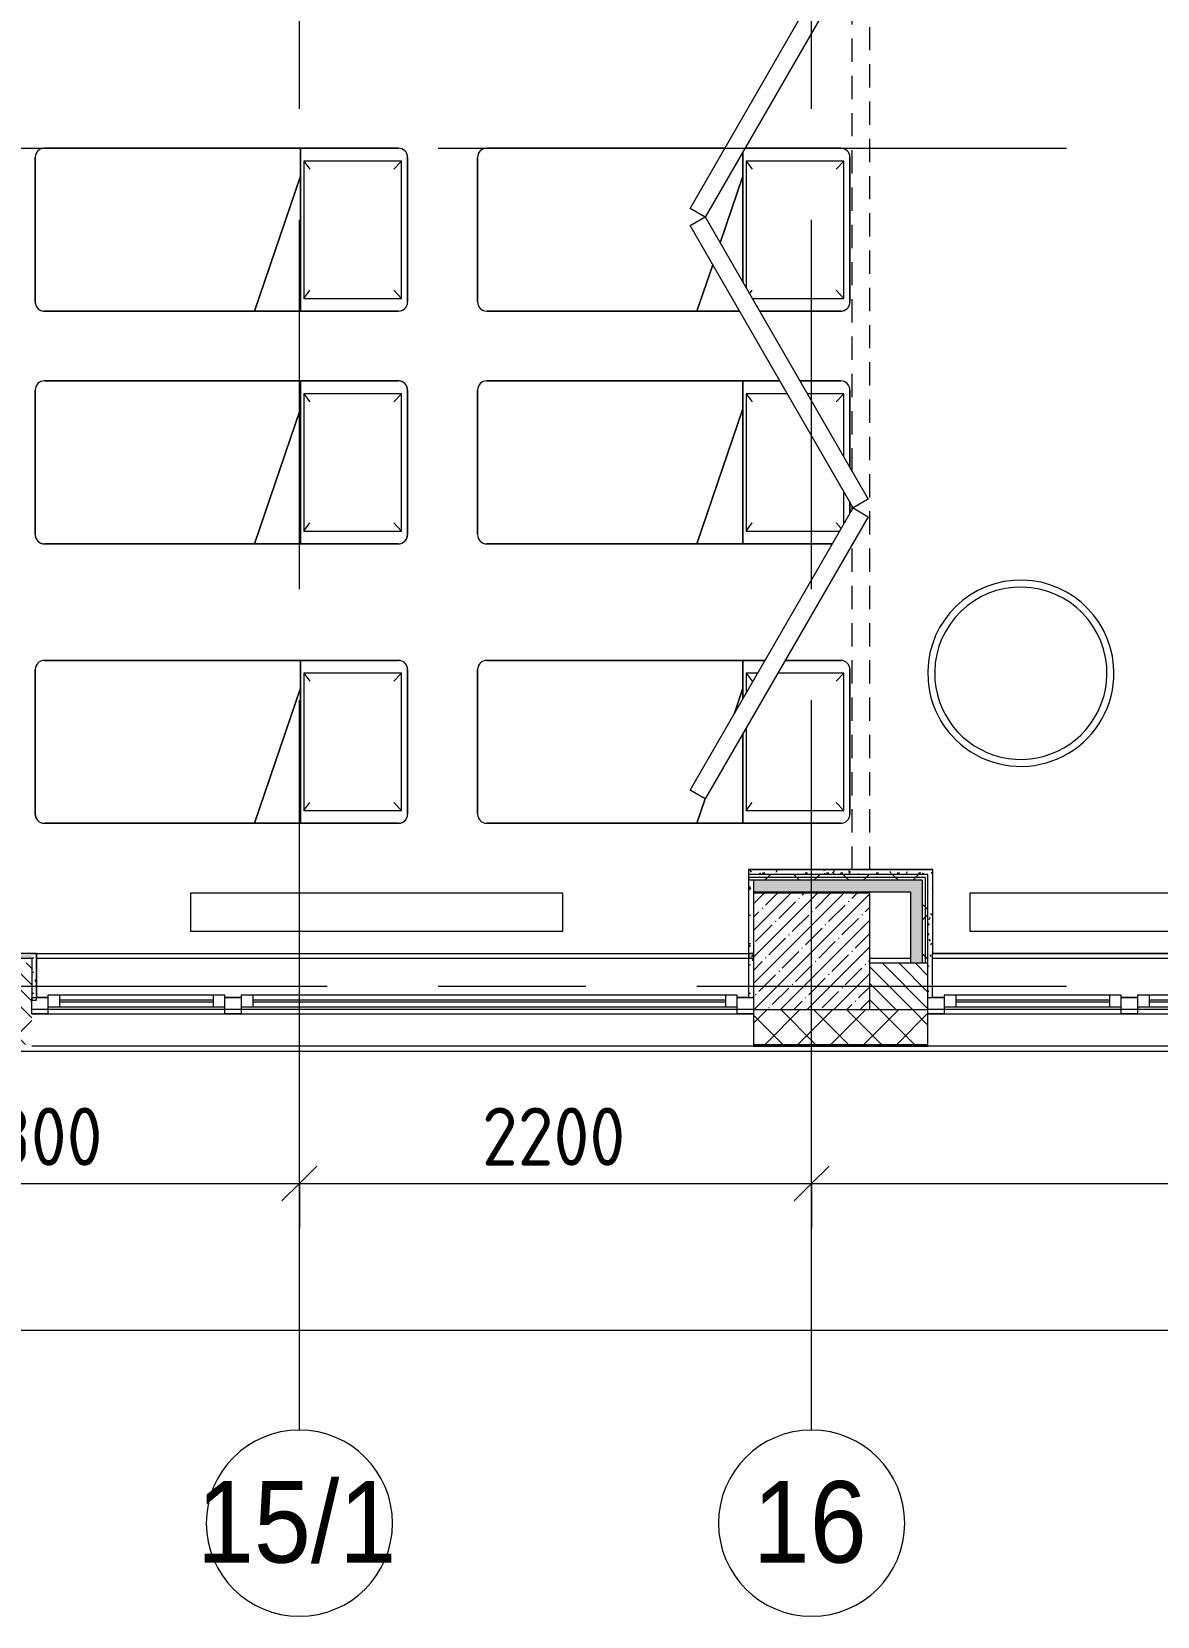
# Model space of a CAD drawing. Header units: millimetres. Extents: x 35881 to 234190, y -8553 to 29063.
# Drawn here: x 53310 to 58145, y -2706 to 4100 of the extents above; entities that cross this region are included whole.
import ezdxf

# ---------------------------------------------------------------- set-up
doc = ezdxf.new("R2010")
doc.units = ezdxf.units.MM
doc.linetypes.add('200_ШТРИХ__ш1_п0_6_', pattern=[160, 100, -60])
doc.linetypes.add('Осевая', pattern=[3175, 635, -476.25, 1587.5, -476.25])
for name, color, linetype, lineweight in [('A-ANNO-DIMS', 7, 'Continuous', 9), ('A-ANNO-DIMS-100', 7, 'Continuous', 9), ('A-DOOR', 7, 'Continuous', 9), ('A-DOOR-2', 7, '200_ШТРИХ__ш1_п0_6_', 9), ('A-DOOR-FRAM', 7, 'Continuous', 13), ('A-GLAZ', 7, 'Continuous', 9), ('A-GLAZ-1', 7, 'Continuous', 13), ('A-WALL', 7, 'Continuous', 9), ('I-WALL', 7, 'Continuous', 9), ('M-EQPM', 7, 'Continuous', 9), ('S-COLS', 7, 'Continuous', 9), ('Оси', 7, 'Continuous', 9), ('Оси-1', 7, 'Continuous', 20), ('Оси-2', 7, 'Осевая', 9)]:
    doc.layers.add(name, color=color, linetype=linetype, lineweight=lineweight)
for name, color, linetype, lineweight, true_color in [('A-WALL-1', 7, 'Continuous', 9, 0x3c3c3c), ('A-WALL-FNSH-1', 7, 'Continuous', 9, 0x3c3c3c), ('I-FURN-1', 7, 'Continuous', 9, 0xf0f0f0), ('M-EQPM-1', 7, 'Continuous', 9, 0xd4d4d4)]:
    doc.layers.add(name, color=color, linetype=linetype, lineweight=lineweight, true_color=true_color)
doc.styles.add('Arial', font='arial.ttf', dxfattribs={"width": 0.9, "height": 350})
doc.styles.add('ISOCPEUR', font='isocpeur.ttf', dxfattribs={"width": 0.9, "height": 250})
doc.dimstyles.new('ISO-2_5_0_9К_БОЛЬШОЙ', dxfattribs={"dimscale": 304.8, "dimtxt": 248.995294, "dimasz": 0.492126, "dimexe": 0.393701, "dimexo": 0.984252, "dimgap": 0, "dimtad": 1, "dimdec": 0, "dimrnd": 10, "dimzin": 0, "dimdsep": 46, "dimtxsty": 'ISOCPEUR', "dimblk1": 'OBLIQUE', "dimblk2": 'OBLIQUE', "dimsah": 1, "dimcen": 0.09, "dimdle": 0.393701, "dimazin": 0, "dimtfac": 1, "dimtdec": 4, "dimtix": 1, "dimtmove": 0, "dimatfit": 3, "dimfxl": 1, "dimtvp": 1, "dimtolj": 1, "dimtzin": 0, "dimarcsym": 2})
pattern_1 = [(0, (0, 0), (121.92, 30.48), [10.058, -81.382, 10.058, -81.382, -487.68]), (0, (0, 0), (121.92, 30.48), [-182.88, 10.058, -172.822, 10.058, -81.382, -213.36]), (0, (0, 0), (121.92, 30.48), [-457.2, 10.058, -50.902, 10.058, -142.342]), (120, (45.72, 15.24), (-87.356454, 90.345817), [10.058, -81.382, 10.058, -81.382, -487.68]), (120, (45.72, 15.24), (-87.356454, 90.345817), [-182.88, 10.058, -172.822, 10.058, -81.382, -213.36]), (120, (45.72, 15.24), (-87.356454, 90.345817), [-457.2, 10.058, -50.902, 10.058, -142.342]), (240, (60.96, 76.2), (-34.563546, -120.825817), [10.058, -81.382, 10.058, -81.382, -487.68]), (240, (60.96, 76.2), (-34.563546, -120.825817), [-182.88, 10.058, -172.822, 10.058, -81.382, -213.36]), (240, (60.96, 76.2), (-34.563546, -120.825817), [-457.2, 10.058, -50.902, 10.058, -142.342])]
pattern_2 = [(45, (0, 0), (-106.066, 106.066), []), (135, (0, 0), (-106.066, -106.066), [])]

# ---------------------------------------------------------------- blocks, each defined once
blk = doc.blocks.new('120_Окно_СКБ_2Ст - 120_Окно_СКБ_2Ст 3100х2500 _мал_створка слева_-22446080-План размещения напольных электротехнических лючков и розеток 1 этажа в осях 12-23')
at = {"layer": 'A-GLAZ'}
for p, q in [((1550, -57), (-1550, -57)), ((-1530, -127), (-1480, -127)), ((-1430, -107), (600, -107)), ((600, -117), (-1430, -117)), ((650, -127), (720, -127)), ((770, -107), (1430, -107)), ((1430, -117), (770, -117)), ((1480, -127), (1530, -127))]:
    blk.add_line(p, q, dxfattribs=at)
at = {"layer": 'A-GLAZ-1'}
for p, q in [((-1550, -127), (-1550, -57)), ((-1550, -57), (-1480, -57)), ((-1480, -57), (-1480, -127)), ((650, -127), (650, -57)), ((650, -57), (720, -57)), ((720, -57), (720, -127)), ((1480, -127), (1480, -57)), ((1480, -57), (1550, -57)), ((1550, -57), (1550, -127)), ((-1480, -127), (-1550, -127)), ((650, -87), (-1480, -87)), ((-1480, -87), (-1480, -137)), ((-1430, -137), (-1430, -87)), ((600, -137), (600, -87)), ((650, -137), (650, -87)), ((720, -127), (650, -127)), ((1480, -87), (720, -87)), ((720, -87), (720, -137)), ((770, -137), (770, -87)), ((1430, -137), (1430, -87)), ((1480, -137), (1480, -87)), ((1550, -127), (1480, -127)), ((-1480, -137), (650, -137)), ((720, -137), (1480, -137))]:
    blk.add_line(p, q, dxfattribs=at)
blk = doc.blocks.new('120_Окно_СКБ_2Ст - 120_Окно_СКБ_2Ст 2100х2500 _мал створка справа_-V15-План размещения напольных электротехнических лючков и розеток 1 этажа в осях 12-23')
at = {"layer": 'A-GLAZ'}
for p, q in [((1050, -57), (-1050, -57)), ((-1050, -127), (-980, -127)), ((-930, -107), (100, -107)), ((100, -117), (-930, -117)), ((150, -127), (220, -127)), ((270, -107), (930, -107)), ((930, -117), (270, -117)), ((980, -127), (1030, -127))]:
    blk.add_line(p, q, dxfattribs=at)
at = {"layer": 'A-GLAZ-1'}
for p, q in [((-1050, -127), (-1050, -57)), ((-1050, -57), (-980, -57)), ((-980, -57), (-980, -127)), ((150, -127), (150, -57)), ((150, -57), (220, -57)), ((220, -57), (220, -127)), ((980, -127), (980, -57)), ((980, -57), (1050, -57)), ((1050, -57), (1050, -127)), ((-980, -127), (-1050, -127)), ((150, -87), (-980, -87)), ((-980, -87), (-980, -137)), ((-930, -137), (-930, -87)), ((100, -137), (100, -87)), ((150, -137), (150, -87)), ((220, -127), (150, -127)), ((980, -87), (220, -87)), ((220, -87), (220, -137)), ((270, -137), (270, -87)), ((930, -137), (930, -87)), ((980, -137), (980, -87)), ((1050, -127), (980, -127)), ((-980, -137), (150, -137)), ((220, -137), (980, -137))]:
    blk.add_line(p, q, dxfattribs=at)
blk = doc.blocks.new('DOR__перегородка__Прямоугольная - ТП-3_ Вн_ДПГ_6820х3300h-19315679-План размещения напольных электротехнических лючков и розеток 1 этажа в осях 12-23')
at = {"layer": 'A-DOOR-2'}
for p, q in [((6445.2, 1474.2), (6816.1, 1474.2)), ((6445.2, 1474.2), (6445.2, 287.5)), ((6520.2, 1474.2), (6520.2, 244.2)), ((6595.2, 1474.2), (6595.2, 200.9)), ((6670.2, 1474.2), (6670.2, 157.6)), ((6745.2, 1474.2), (6745.2, 114.3)), ((6445.2, 200.9), (6445.2, 75)), ((6520.2, 157.6), (6520.2, 75)), ((166.1, 75), (171.1, 75)), ((266.1, 75), (1664.5, 75)), ((1814.5, 75), (1826.7, 75)), ((1976.7, 75), (4163.8, 75)), ((4313.8, 75), (4325, 75)), ((4475, 75), (6663.2, 75)), ((6595.2, 114.3), (6595.2, 75)), ((6813.2, 75), (6816.1, 75)), ((166.1, 0), (171.1, 0)), ((266.1, 0), (6816.1, 0))]:
    blk.add_line(p, q, dxfattribs=at)
at = {"layer": 'A-DOOR-FRAM'}
for p, q in [((570.4, 706.9), (607.9, 771.8)), ((607.9, 771.8), (1820.3, 71.7)), ((1820.9, 71.7), (3033.3, 771.8)), ((3033.3, 771.8), (3070.8, 706.9)), ((3069.7, 706.9), (3107.3, 771.8)), ((3107.3, 771.8), (4319.6, 71.7)), ((4319.2, 71.7), (5531.6, 771.8)), ((5531.6, 771.8), (5569.1, 706.9)), ((5569.1, 706.9), (5606.6, 771.8)), ((5606.6, 771.8), (6818.9, 71.7)), ((1782.7, 6.7), (570.4, 706.9)), ((3070.8, 706.9), (1858.4, 6.7)), ((4282.1, 6.7), (3069.7, 706.9)), ((5569.1, 706.9), (4356.7, 6.7)), ((6781.4, 6.7), (5569.1, 706.9)), ((1820.3, 71.7), (1782.7, 6.7)), ((1858.4, 6.7), (1820.9, 71.7)), ((4319.6, 71.7), (4282.1, 6.7)), ((4356.7, 6.7), (4319.2, 71.7)), ((6818.9, 71.7), (6781.4, 6.7))]:
    blk.add_line(p, q, dxfattribs=at)
blk = doc.blocks.new('BSC_Колонна _Прямоугольная - 500х500-V17-План размещения напольных электротехнических лючков и розеток 1 этажа в осях 12-23')
at = {"layer": 'S-COLS'}
h = blk.add_hatch(dxfattribs=at)
h.set_pattern_fill('FP_27', color=256, style=0, pattern_type=2)
h.set_pattern_definition([(45, (-56660, -150), (-57.02463, 57.02463), []), (45, (-56602.975, -150), (-57.02463, 57.02463), [100.806, -20.161, 3.353, -16.808])])
h.paths.add_polyline_path([(-250, -250), (250, -250), (250, 250), (-250, 250), (-250, 69.9)])
for p, q in [((250, 250), (-250, 250)), ((-250, 250), (-250, -250)), ((250, -250), (250, 250)), ((-250, -250), (250, -250))]:
    blk.add_line(p, q, dxfattribs=at)
blk = doc.blocks.new('Bed - Small Sizes - 1_44-25445739-План размещения напольных электротехнических лючков и розеток 1 этажа в осях 12-23')
at = {"layer": 'I-FURN-1'}
for p, q in [((287.3, 0), (-332.7, 0)), ((-332.7, 0), (287.3, 0)), ((287.3, 0), (-332.7, 0)), ((-332.7, 0), (287.3, 0)), ((-372.7, -40), (-372.7, -460)), ((-372.7, -460), (-372.7, -40)), ((-372.7, -40), (-372.7, -460)), ((-372.7, -460), (-372.7, -40)), ((-317.5, -26.2), (-282.7, -60)), ((272.5, -26.2), (-317.5, -26.2)), ((-317.5, -26.2), (-317.5, -446.2)), ((272.5, -26.2), (-317.5, -26.2)), ((-317.5, -26.2), (-317.5, -446.2)), ((272.5, -26.2), (237.3, -60)), ((272.5, -446.2), (272.5, -26.2)), ((272.5, -446.2), (272.5, -26.2)), ((327.3, -460), (327.3, -40)), ((327.3, -40), (327.3, -460)), ((327.3, -657.7), (327.3, -40)), ((327.3, -40), (327.3, -657.7)), ((-372.7, -460), (-252.7, -460)), ((-252.7, -460), (-372.7, -460)), ((-372.7, -460), (-372.7, -1560)), ((-372.7, -1560), (-372.7, -460)), ((-372.7, -460), (-252.7, -460)), ((-317.5, -446.2), (-282.7, -420)), ((-317.5, -446.2), (272.5, -446.2)), ((-317.5, -446.2), (272.5, -446.2)), ((-252.7, -460), (327.3, -460)), ((327.3, -460), (-252.7, -460)), ((327.3, -460), (-252.7, -460)), ((-252.7, -460), (327.3, -657.7)), ((327.3, -657.7), (-252.7, -460)), ((-252.7, -460), (327.3, -460)), ((-252.7, -460), (327.3, -657.7)), ((-252.7, -460), (327.3, -460)), ((272.5, -446.2), (237.3, -420)), ((327.3, -657.7), (327.3, -460)), ((327.3, -460), (327.3, -657.7)), ((327.3, -1560), (327.3, -657.7)), ((327.3, -657.7), (327.3, -1560)), ((-332.7, -1600), (287.3, -1600)), ((287.3, -1600), (-332.7, -1600))]:
    blk.add_line(p, q, dxfattribs=at)
for centre, start, end in [((-332.7, -40), 90, 180), ((-332.7, -40), 90, 180), ((287.3, -40), 360, 90), ((287.3, -40), 0, 90), ((-332.7, -40), 90, 180), ((-332.7, -40), 90, 180), ((287.3, -40), 360, 90), ((287.3, -40), 0, 90), ((-332.7, -1560), 180, 270), ((-332.7, -1560), 180, 270), ((287.3, -1560), 270, 0), ((287.3, -1560), 330, 0), ((287.3, -1560), 270, 300), ((287.3, -1560), 300, 315), ((287.3, -1560), 315, 330)]:
    blk.add_arc(centre, 40, start, end, dxfattribs=at)
blk = doc.blocks.new('Bed - Small Sizes - 1_44-V106-План размещения напольных электротехнических лючков и розеток 1 этажа в осях 12-23')
at = {"layer": 'I-FURN-1'}
for p, q in [((287.3, 0), (-332.7, 0)), ((-332.7, 0), (287.3, 0)), ((287.3, 0), (-332.7, 0)), ((-332.7, 0), (287.3, 0)), ((-372.7, -40), (-372.7, -460)), ((-372.7, -460), (-372.7, -40)), ((-372.7, -40), (-372.7, -460)), ((-372.7, -460), (-372.7, -40)), ((-317.5, -26.2), (-282.7, -60)), ((272.5, -26.2), (-317.5, -26.2)), ((-317.5, -26.2), (-317.5, -446.2)), ((272.5, -26.2), (-317.5, -26.2)), ((-317.5, -26.2), (-317.5, -446.2)), ((272.5, -26.2), (237.3, -60)), ((272.5, -446.2), (272.5, -26.2)), ((272.5, -446.2), (272.5, -26.2)), ((327.3, -460), (327.3, -40)), ((327.3, -40), (327.3, -460)), ((327.3, -657.7), (327.3, -40)), ((327.3, -40), (327.3, -657.7)), ((-372.7, -460), (-252.7, -460)), ((-252.7, -460), (-372.7, -460)), ((-372.7, -460), (-372.7, -1560)), ((-372.7, -1560), (-372.7, -460)), ((-372.7, -460), (-252.7, -460)), ((-317.5, -446.2), (-282.7, -420)), ((-317.5, -446.2), (272.5, -446.2)), ((-317.5, -446.2), (272.5, -446.2)), ((-252.7, -460), (327.3, -460)), ((327.3, -460), (-252.7, -460)), ((327.3, -460), (-252.7, -460)), ((-252.7, -460), (327.3, -657.7)), ((327.3, -657.7), (-252.7, -460)), ((-252.7, -460), (327.3, -460)), ((-252.7, -460), (327.3, -657.7)), ((-252.7, -460), (327.3, -460)), ((272.5, -446.2), (237.3, -420)), ((327.3, -657.7), (327.3, -460)), ((327.3, -460), (327.3, -657.7)), ((327.3, -1560), (327.3, -657.7)), ((327.3, -657.7), (327.3, -1560)), ((-332.7, -1600), (287.3, -1600)), ((287.3, -1600), (-332.7, -1600))]:
    blk.add_line(p, q, dxfattribs=at)
for centre, start, end in [((-332.7, -40), 90, 180), ((-332.7, -40), 90, 180), ((287.3, -40), 360, 90), ((287.3, -40), 30, 90), ((-332.7, -40), 90, 180), ((-332.7, -40), 165, 180), ((-332.7, -40), 150, 165), ((-332.7, -40), 90, 150), ((287.3, -40), 360, 90), ((287.3, -40), 0, 90), ((287.3, -40), 15, 30), ((287.3, -40), 0, 15), ((-332.7, -1560), 180, 270), ((-332.7, -1560), 180, 270), ((287.3, -1560), 270, 0), ((287.3, -1560), 345, 0), ((287.3, -1560), 270, 345)]:
    blk.add_arc(centre, 40, start, end, dxfattribs=at)
blk = doc.blocks.new('Bed - Small Sizes - 1_44-V107-План размещения напольных электротехнических лючков и розеток 1 этажа в осях 12-23')
at = {"layer": 'I-FURN-1'}
for p, q in [((287.3, 0), (-332.7, 0)), ((-332.7, 0), (287.3, 0)), ((287.3, 0), (-332.7, 0)), ((-332.7, 0), (287.3, 0)), ((-372.7, -40), (-372.7, -460)), ((-372.7, -460), (-372.7, -40)), ((-372.7, -40), (-372.7, -460)), ((-372.7, -460), (-372.7, -40)), ((-317.5, -26.2), (-282.7, -60)), ((272.5, -26.2), (-317.5, -26.2)), ((-317.5, -26.2), (-317.5, -446.2)), ((272.5, -26.2), (-317.5, -26.2)), ((-317.5, -26.2), (-317.5, -446.2)), ((272.5, -26.2), (237.3, -60)), ((272.5, -446.2), (272.5, -26.2)), ((272.5, -446.2), (272.5, -26.2)), ((327.3, -460), (327.3, -40)), ((327.3, -40), (327.3, -460)), ((327.3, -657.7), (327.3, -40)), ((327.3, -40), (327.3, -657.7)), ((-372.7, -460), (-252.7, -460)), ((-252.7, -460), (-372.7, -460)), ((-372.7, -460), (-372.7, -1560)), ((-372.7, -1560), (-372.7, -460)), ((-372.7, -460), (-252.7, -460)), ((-317.5, -446.2), (-282.7, -420)), ((-317.5, -446.2), (272.5, -446.2)), ((-317.5, -446.2), (272.5, -446.2)), ((-252.7, -460), (327.3, -460)), ((327.3, -460), (-252.7, -460)), ((327.3, -460), (-252.7, -460)), ((-252.7, -460), (327.3, -657.7)), ((327.3, -657.7), (-252.7, -460)), ((-252.7, -460), (327.3, -460)), ((-252.7, -460), (327.3, -657.7)), ((-252.7, -460), (327.3, -460)), ((272.5, -446.2), (237.3, -420)), ((327.3, -657.7), (327.3, -460)), ((327.3, -460), (327.3, -657.7)), ((327.3, -1560), (327.3, -657.7)), ((327.3, -657.7), (327.3, -1560)), ((-332.7, -1600), (287.3, -1600)), ((287.3, -1600), (-332.7, -1600))]:
    blk.add_line(p, q, dxfattribs=at)
for centre, start, end in [((-332.7, -40), 90, 180), ((-332.7, -40), 90, 180), ((287.3, -40), 360, 90), ((287.3, -40), 15, 90), ((-332.7, -40), 90, 180), ((-332.7, -40), 165, 180), ((-332.7, -40), 150, 165), ((-332.7, -40), 135, 150), ((-332.7, -40), 90, 135), ((287.3, -40), 15, 90), ((287.3, -40), 0, 90), ((287.3, -40), 0, 15), ((287.3, -40), 360, 15), ((-332.7, -1560), 180, 270), ((-332.7, -1560), 180, 270), ((287.3, -1560), 270, 0), ((287.3, -1560), 345, 0), ((287.3, -1560), 270, 345)]:
    blk.add_arc(centre, 40, start, end, dxfattribs=at)
blk = doc.blocks.new('Bed - Small Sizes - 1_44-V108-План размещения напольных электротехнических лючков и розеток 1 этажа в осях 12-23')
at = {"layer": 'I-FURN-1'}
for p, q in [((287.3, 0), (-332.7, 0)), ((-332.7, 0), (287.3, 0)), ((287.3, 0), (-332.7, 0)), ((-332.7, 0), (287.3, 0)), ((-372.7, -40), (-372.7, -450.7)), ((-372.7, -450.7), (-372.7, -40)), ((-372.7, -40), (-372.7, -450.7)), ((-372.7, -450.7), (-372.7, -40)), ((-317.5, -26.2), (-282.7, -60)), ((272.5, -26.2), (-317.5, -26.2)), ((-317.5, -26.2), (-317.5, -446.2)), ((272.5, -26.2), (-317.5, -26.2)), ((-317.5, -26.2), (-317.5, -446.2)), ((272.5, -26.2), (237.3, -60)), ((272.5, -419.5), (272.5, -26.2)), ((272.5, -419.5), (272.5, -26.2)), ((327.3, -387.9), (327.3, -40)), ((327.3, -40), (327.3, -387.9)), ((327.3, -387.9), (327.3, -40)), ((327.3, -40), (327.3, -387.9)), ((-356.6, -460), (-252.7, -460)), ((-252.7, -460), (-356.6, -460)), ((-356.6, -460), (-252.7, -460)), ((-317.5, -446.2), (-282.7, -420)), ((-317.5, -446.2), (226.3, -446.2)), ((-317.5, -446.2), (226.3, -446.2)), ((-252.7, -460), (202.4, -460)), ((202.4, -460), (-252.7, -460)), ((202.4, -460), (-252.7, -460)), ((-252.7, -460), (33.5, -557.5)), ((33.5, -557.5), (-252.7, -460)), ((-252.7, -460), (202.4, -460)), ((-252.7, -460), (33.5, -557.5)), ((-252.7, -460), (202.4, -460)), ((252.3, -431.2), (237.3, -420)), ((327.3, -657.7), (327.3, -474.5)), ((327.3, -474.5), (327.3, -657.7)), ((327.3, -657.7), (327.3, -474.5)), ((327.3, -474.5), (327.3, -657.7)), ((-372.7, -537.3), (-372.7, -1560)), ((-372.7, -1560), (-372.7, -537.3)), ((127.8, -589.7), (327.3, -657.7)), ((327.3, -657.7), (127.8, -589.7)), ((127.8, -589.7), (327.3, -657.7)), ((327.3, -1560), (327.3, -657.7)), ((327.3, -657.7), (327.3, -1560)), ((-332.7, -1600), (287.3, -1600)), ((287.3, -1600), (-332.7, -1600))]:
    blk.add_line(p, q, dxfattribs=at)
for centre, start, end in [((-332.7, -40), 90, 180), ((-332.7, -40), 90, 180), ((287.3, -40), 360, 90), ((287.3, -40), 0, 90), ((-332.7, -40), 90, 180), ((-332.7, -40), 90, 180), ((287.3, -40), 15, 90), ((287.3, -40), 0, 90), ((287.3, -40), 360, 15), ((-332.7, -1560), 180, 270), ((-332.7, -1560), 180, 270), ((287.3, -1560), 270, 0), ((287.3, -1560), 270, 0)]:
    blk.add_arc(centre, 40, start, end, dxfattribs=at)
blk = doc.blocks.new('Bed - Small Sizes - 1_44-V111-План размещения напольных электротехнических лючков и розеток 1 этажа в осях 12-23')
at = {"layer": 'I-FURN-1'}
for p, q in [((-0.7, 0), (-332.7, 0)), ((-332.7, 0), (-0.7, 0)), ((-0.7, 0), (-332.7, 0)), ((-332.7, 0), (-0.7, 0)), ((196.7, 0), (149.3, 0)), ((149.3, 0), (196.7, 0)), ((-372.7, -40), (-372.7, -214.8)), ((-372.7, -214.8), (-372.7, -40)), ((-372.7, -40), (-372.7, -214.8)), ((-372.7, -214.8), (-372.7, -40)), ((-317.5, -26.2), (-282.7, -60)), ((-46.1, -26.2), (-317.5, -26.2)), ((-317.5, -26.2), (-317.5, -183)), ((-46.1, -26.2), (-317.5, -26.2)), ((-317.5, -26.2), (-317.5, -183)), ((242, -26.2), (103.9, -26.2)), ((242, -26.2), (103.9, -26.2)), ((196.7, 0), (149.3, 0)), ((149.3, 0), (196.7, 0)), ((261, -37.2), (237.3, -60)), ((272.5, -446.2), (272.5, -43.8)), ((272.5, -446.2), (272.5, -43.8)), ((327.3, -460), (327.3, -75.5)), ((327.3, -75.5), (327.3, -460)), ((327.3, -657.7), (327.3, -75.5)), ((327.3, -75.5), (327.3, -657.7)), ((-317.5, -269.6), (-317.5, -446.2)), ((-317.5, -269.6), (-317.5, -446.2)), ((-372.7, -301.4), (-372.7, -460)), ((-372.7, -460), (-372.7, -301.4)), ((-372.7, -301.4), (-372.7, -460)), ((-372.7, -460), (-372.7, -301.4)), ((-372.7, -460), (-252.7, -460)), ((-252.7, -460), (-372.7, -460)), ((-372.7, -460), (-372.7, -1560)), ((-372.7, -1560), (-372.7, -460)), ((-372.7, -460), (-252.7, -460)), ((-317.5, -446.2), (-282.7, -420)), ((-317.5, -446.2), (272.5, -446.2)), ((-317.5, -446.2), (272.5, -446.2)), ((-252.7, -460), (327.3, -460)), ((327.3, -460), (-252.7, -460)), ((327.3, -460), (-252.7, -460)), ((-252.7, -460), (327.3, -657.7)), ((327.3, -657.7), (-252.7, -460)), ((-252.7, -460), (327.3, -460)), ((-252.7, -460), (327.3, -657.7)), ((-252.7, -460), (327.3, -460)), ((272.5, -446.2), (237.3, -420)), ((327.3, -657.7), (327.3, -460)), ((327.3, -460), (327.3, -657.7)), ((327.3, -1560), (327.3, -657.7)), ((327.3, -657.7), (327.3, -1560)), ((-332.7, -1600), (287.3, -1600)), ((287.3, -1600), (-332.7, -1600))]:
    blk.add_line(p, q, dxfattribs=at)
for centre, start, end in [((-332.7, -40), 90, 180), ((-332.7, -40), 90, 180), ((-332.7, -40), 90, 180), ((-332.7, -40), 90, 180), ((-332.7, -1560), 180, 270), ((-332.7, -1560), 180, 270), ((287.3, -1560), 270, 0), ((287.3, -1560), 270, 0)]:
    blk.add_arc(centre, 40, start, end, dxfattribs=at)
blk = doc.blocks.new('Bed - Small Sizes - 1_44-V112-План размещения напольных электротехнических лючков и розеток 1 этажа в осях 12-23')
at = {"layer": 'I-FURN-1'}
for p, q in [((287.3, 0), (-332.7, 0)), ((-332.7, 0), (287.3, 0)), ((287.3, 0), (-332.7, 0)), ((-332.7, 0), (287.3, 0)), ((-372.7, -40), (-372.7, -277.8)), ((-372.7, -277.8), (-372.7, -40)), ((-372.7, -40), (-372.7, -277.8)), ((-372.7, -277.8), (-372.7, -40)), ((-317.5, -26.2), (-282.7, -60)), ((272.5, -26.2), (-317.5, -26.2)), ((-317.5, -26.2), (-317.5, -309.6)), ((272.5, -26.2), (-317.5, -26.2)), ((-317.5, -26.2), (-317.5, -309.6)), ((272.5, -26.2), (237.3, -60)), ((272.5, -446.2), (272.5, -26.2)), ((272.5, -446.2), (272.5, -26.2)), ((327.3, -460), (327.3, -40)), ((327.3, -40), (327.3, -460)), ((327.3, -657.7), (327.3, -40)), ((327.3, -40), (327.3, -657.7)), ((-372.7, -364.4), (-372.7, -460)), ((-372.7, -460), (-372.7, -364.4)), ((-372.7, -364.4), (-372.7, -460)), ((-372.7, -460), (-372.7, -364.4)), ((-317.5, -396.3), (-317.5, -446.2)), ((-317.5, -396.3), (-317.5, -446.2)), ((-372.7, -460), (-252.7, -460)), ((-252.7, -460), (-372.7, -460)), ((-372.7, -460), (-372.7, -1560)), ((-372.7, -1560), (-372.7, -460)), ((-372.7, -460), (-252.7, -460)), ((-317.5, -446.2), (-282.7, -420)), ((-317.5, -446.2), (-231, -446.2)), ((-317.5, -446.2), (-231, -446.2)), ((-252.7, -460), (-207.2, -460)), ((-207.2, -460), (-252.7, -460)), ((-207.2, -460), (-252.7, -460)), ((-252.7, -460), (-141.6, -497.8)), ((-141.6, -497.8), (-252.7, -460)), ((-252.7, -460), (-207.2, -460)), ((-252.7, -460), (-141.6, -497.8)), ((-252.7, -460), (-207.2, -460)), ((-81.1, -446.2), (272.5, -446.2)), ((-81.1, -446.2), (272.5, -446.2)), ((-57.2, -460), (327.3, -460)), ((327.3, -460), (-57.2, -460)), ((327.3, -460), (-57.2, -460)), ((-57.2, -460), (327.3, -460)), ((-57.2, -460), (327.3, -460)), ((272.5, -446.2), (237.3, -420)), ((327.3, -657.7), (327.3, -460)), ((327.3, -460), (327.3, -657.7)), ((222.7, -622), (327.3, -657.7)), ((327.3, -657.7), (222.7, -622)), ((222.7, -622), (327.3, -657.7)), ((327.3, -1560), (327.3, -657.7)), ((327.3, -657.7), (327.3, -1560)), ((-332.7, -1600), (287.3, -1600)), ((287.3, -1600), (-332.7, -1600))]:
    blk.add_line(p, q, dxfattribs=at)
for centre, start, end in [((-332.7, -40), 90, 180), ((-332.7, -40), 90, 180), ((287.3, -40), 360, 90), ((287.3, -40), 0, 90), ((-332.7, -40), 90, 180), ((-332.7, -40), 90, 180), ((287.3, -40), 360, 90), ((287.3, -40), 0, 90), ((-332.7, -1560), 180, 270), ((-332.7, -1560), 180, 270), ((287.3, -1560), 270, 0), ((287.3, -1560), 270, 0)]:
    blk.add_arc(centre, 40, start, end, dxfattribs=at)
blk = doc.blocks.new('ПУФ - 1_53-V120-План размещения напольных электротехнических лючков и розеток 1 этажа в осях 12-23')
at = {"layer": 'I-FURN-1'}
for radius, start, end in [(400, 360, 180), (400, 0, 180), (370, 360, 153.72576), (370, 0, 153.72576), (370, 153.80798, 180), (370, 153.80798, 180), (400, 180, 360), (370, 180, 360), (370, 180, 360), (400, 180, 360)]:
    blk.add_arc((0, 0), radius, start, end, dxfattribs=at)
blk = doc.blocks.new('radiator_prado_classic_z_tip_30_po exemplyaru - Classic Z Тип 30-500-30677899-План размещения напольных электротехнических лючков и розеток 1 этажа в осях 12-23')
at = {"layer": 'M-EQPM-1'}
for p, q in [((0, 228), (0, 64)), ((1600, 228), (0, 228)), ((1600, 64), (1600, 228)), ((0, 64), (1600, 64))]:
    blk.add_line(p, q, dxfattribs=at)
blk = doc.blocks.new('Ось сетки - D8-29747960-План размещения напольных электротехнических лючков и розеток 1 этажа в осях 12-23')
at = {"layer": 'Оси-1'}
for start, end in [(360, 180), (180, 360)]:
    blk.add_arc((0, 0), 4, start, end, dxfattribs=at)
blk = doc.blocks.new('DIMBLOCK7-План размещения напольных электротехнических лючков и розеток 1 этажа в осях 12-23')
at = {"layer": 'A-ANNO-DIMS-100'}
for p, q in [((52160, -1041.2), (52160, -727.3)), ((54460, -1041.2), (54460, -727.3)), ((52160, -847.3), (54460, -847.3)), ((52160, -847.3), (52160, -1041.2)), ((54460, -847.3), (54460, -1041.2))]:
    blk.add_line(p, q, dxfattribs=at)
at = {"layer": 'A-ANNO-DIMS-100', "lineweight": 20}
for p, q in [((52160, -847.3), (52235, -772.3)), ((54460, -847.3), (54535, -772.3)), ((52160, -847.3), (52085, -922.3)), ((54460, -847.3), (54385, -922.3))]:
    blk.add_line(p, q, dxfattribs=at)
at = {"layer": 'A-ANNO-DIMS-100', "color": 0, "insert": (52994, -520.7), "char_height": 250, "width": 758.478, "attachment_point": 1, "line_spacing_factor": 1.149209, "style": 'ISOCPEUR'}
blk.add_mtext('2300', dxfattribs=at)
blk = doc.blocks.new('_Oblique')
at = {"color": 0, "linetype": 'ByBlock', "lineweight": -2}
blk.add_line((-0.5, -0.5), (0.5, 0.5), dxfattribs=at)
blk = doc.blocks.new('DIMBLOCK8-План размещения напольных электротехнических лючков и розеток 1 этажа в осях 12-23')
at = {"layer": 'A-ANNO-DIMS-100'}
for p, q in [((54460, -1041.2), (54460, -727.3)), ((56660, -1041.2), (56660, -727.3)), ((54460, -847.3), (56660, -847.3)), ((54460, -847.3), (54460, -1041.2)), ((56660, -847.3), (56660, -1041.2))]:
    blk.add_line(p, q, dxfattribs=at)
at = {"layer": 'A-ANNO-DIMS-100', "lineweight": 20}
for p, q in [((54460, -847.3), (54535, -772.3)), ((56660, -847.3), (56735, -772.3)), ((54460, -847.3), (54385, -922.3)), ((56660, -847.3), (56585, -922.3))]:
    blk.add_line(p, q, dxfattribs=at)
at = {"layer": 'A-ANNO-DIMS-100', "color": 0, "insert": (55244, -520.7), "char_height": 250, "width": 758.478, "attachment_point": 1, "line_spacing_factor": 1.149209, "style": 'ISOCPEUR'}
blk.add_mtext('2200', dxfattribs=at)
blk = doc.blocks.new('DIMBLOCK9-План размещения напольных электротехнических лючков и розеток 1 этажа в осях 12-23')
at = {"layer": 'A-ANNO-DIMS-100'}
for p, q in [((56660, -1041.2), (56660, -727.3)), ((60460, -1041.2), (60460, -727.3)), ((56660, -847.3), (60460, -847.3)), ((56660, -847.3), (56660, -1041.2)), ((60460, -847.3), (60460, -1041.2))]:
    blk.add_line(p, q, dxfattribs=at)
at = {"layer": 'A-ANNO-DIMS-100', "lineweight": 20}
for p, q in [((56660, -847.3), (56735, -772.3)), ((60460, -847.3), (60535, -772.3)), ((56660, -847.3), (56585, -922.3)), ((60460, -847.3), (60385, -922.3))]:
    blk.add_line(p, q, dxfattribs=at)
at = {"layer": 'A-ANNO-DIMS-100', "color": 0, "insert": (58244, -520.7), "char_height": 250, "width": 758.478, "attachment_point": 1, "line_spacing_factor": 1.149209, "style": 'ISOCPEUR'}
blk.add_mtext('3800', dxfattribs=at)
blk = doc.blocks.new('DIMBLOCK32-План размещения напольных электротехнических лючков и розеток 1 этажа в осях 12-23')
at = {"layer": 'A-ANNO-DIMS-100'}
for p, q in [((38310, -1671.5), (38310, -1357.6)), ((84560, -1671.5), (84560, -1357.6)), ((38190, -1477.6), (84680, -1477.6)), ((38310, -1477.6), (38310, -1671.5)), ((84560, -1477.6), (84560, -1671.5))]:
    blk.add_line(p, q, dxfattribs=at)
at = {"layer": 'A-ANNO-DIMS-100', "lineweight": 20}
for p, q in [((38310, -1477.6), (38385, -1402.6)), ((84560, -1477.6), (84635, -1402.6)), ((38310, -1477.6), (38235, -1552.6)), ((84560, -1477.6), (84485, -1552.6))]:
    blk.add_line(p, q, dxfattribs=at)
at = {"layer": 'A-ANNO-DIMS-100', "color": 0, "insert": (61028, -1150.9), "char_height": 250, "width": 976.828, "attachment_point": 1, "line_spacing_factor": 1.149209, "style": 'ISOCPEUR'}
blk.add_mtext('46250', dxfattribs=at)

msp = doc.modelspace()

# ---------------------------------------------------------------- hatches: boundary and pattern name
at = {"layer": 'A-WALL'}
h = msp.add_hatch(dxfattribs=at)
h.set_pattern_fill('FP_21', color=256, style=0, pattern_type=2)
h.set_pattern_definition([(135, (0, 0), (-35.35534, -35.35534), [])])
h.paths.add_polyline_path([(65160, -100), (65410, -100), (65410, 100), (65160, 100)])
h.paths.add_polyline_path([(64260, -100), (64260, 100), (63710, 100), (63710, -100)])
h.paths.add_polyline_path([(61538.4, -100), (61610, -100), (61610, 100), (61410, 100), (61410, -100)])
h.paths.add_polyline_path([(60010, -100), (60010, 100), (59260, 100), (59260, -100)])
h.paths.add_polyline_path([(57160, -100), (57160, 100), (56910, 100), (56910, -100)])
h.paths.add_polyline_path([(53310, -100), (53310, 100), (52410, 100), (52410, -100), (52809.7, -100)])
h.paths.add_polyline_path([(51871.5, -100), (51910, -100), (51910, 100), (51871.5, 100)])
h.paths.add_polyline_path([(49771.5, -100), (49771.5, 100), (49060, 100), (49060, -100)])
h.paths.add_polyline_path([(48160, -100), (48160, 100), (47910, 100), (47910, -100)])
h = msp.add_hatch(dxfattribs=at)
h.set_pattern_fill('FP_17', color=256, style=0, pattern_type=2)
h.set_pattern_definition([(45, (0, 0), (-70.71068, 70.71068), []), (135, (0, 0), (-70.71068, -70.71068), [])])
h.paths.add_polyline_path([(75358.8, -250), (75700, -250), (75700, -100), (73980, -100), (73980, -250), (74631.4, -250)])
h.paths.add_polyline_path([(70660, -250), (70660, -100), (67060, -100), (67060, -250), (70267, -250)])
h.paths.add_polyline_path([(72280, -250), (72280, -100), (71560, -100), (71560, -250), (71721.8, -250)])
h.paths.add_polyline_path([(65160, -250), (66160, -250), (66160, -100), (65160, -100)])
h.paths.add_polyline_path([(63710, -250), (64260, -250), (64260, -100), (63710, -100)])
h.paths.add_polyline_path([(61410, -250), (61610, -250), (61610, -100), (60910, -100), (60910, -250)])
h.paths.add_polyline_path([(60010, -250), (60010, -100), (59260, -100), (59260, -250)])
h.paths.add_polyline_path([(57160, -250), (57160, -100), (56410, -100), (56410, -250), (56910, -250)])
h.paths.add_polyline_path([(52809.7, -250), (53310, -250), (53310, -100), (51871.5, -100), (51871.5, -250)])
h.paths.add_polyline_path([(49771.5, -250), (49771.5, -100), (49060, -100), (49060, -250)])
h.paths.add_polyline_path([(47910, -250), (48160, -250), (48160, -100), (47410, -100), (47410, -250)])
h.paths.add_polyline_path([(44081, -250), (44310, -250), (44310, -100), (42737.5, -100), (42737.5, -250), (43410, -250)])
h.paths.add_polyline_path([(40637.5, -250), (40637.5, -100), (39940, -100), (39940, -250)])
h.paths.add_polyline_path([(39040, -250), (39040, -100), (38742.7, -100), (38742.7, -250)])
at = {"layer": 'I-WALL'}
h = msp.add_hatch(dxfattribs=at)
h.set_pattern_fill('FP_58', color=256, style=0, pattern_type=2)
h.set_pattern_definition(pattern_1)
h.paths.add_polyline_path([(56410, 140), (56410, 455), (56390, 455), (56390, 140)])
h.paths.add_polyline_path([(56390, 480), (56410, 480), (56410, 500), (56390, 500)])
h = msp.add_hatch(dxfattribs=at)
h.set_pattern_fill('FP_60', color=256, style=0, pattern_type=2)
h.set_pattern_definition(pattern_2)
h.paths.add_polyline_path([(57135, 467.5), (57147.5, 467.5), (57147.5, 480), (56390, 480), (56390, 467.5), (57085, 467.5)])
h = msp.add_hatch(dxfattribs=at)
h.set_pattern_fill('FP_58', color=256, style=0, pattern_type=2)
h.set_pattern_definition(pattern_1)
h.paths.add_polyline_path([(57180, 480), (57180, 500), (56410, 500), (56410, 480), (57174, 480)])
h = msp.add_hatch(dxfattribs=at)
h.set_pattern_fill('FP_60', color=256, style=0, pattern_type=2)
h.set_pattern_definition(pattern_2)
h.paths.add_polyline_path([(57147.5, 100), (57160, 100), (57160, 480), (57147.5, 480), (57147.5, 219.9)])
h = msp.add_hatch(dxfattribs=at)
h.set_pattern_fill('FP_58', color=256, style=0, pattern_type=2)
h.set_pattern_definition(pattern_1)
h.paths.add_polyline_path([(57160, -48), (57180, -48), (57180, 480), (57160, 480), (57160, 219.9)])
h = msp.add_hatch(dxfattribs=at)
h.set_pattern_fill('FP_60', color=256, style=0, pattern_type=2)
h.set_pattern_definition(pattern_2)
h.paths.add_polyline_path([(57135, 455), (57135, 467.5), (56390, 467.5), (56390, 455), (57085, 455)])
for points in [[(57085, 405), (57085, 455), (56410, 455), (56410, 405), (56446.6, 405)], [(57085, 100), (57135, 100), (57135, 455), (57085, 455), (57085, 219.9)]]:
    msp.add_hatch(color=256, dxfattribs=at).paths.add_polyline_path(points)
h = msp.add_hatch(dxfattribs=at)
h.set_pattern_fill('FP_60', color=256, style=0, pattern_type=2)
h.set_pattern_definition(pattern_2)
h.paths.add_polyline_path([(57135, 100), (57147.5, 100), (57147.5, 467.5), (57135, 467.5), (57135, 219.9)])
h = msp.add_hatch(dxfattribs=at)
h.set_pattern_fill('FP_58', color=256, style=0, pattern_type=2)
h.set_pattern_definition(pattern_1)
h.paths.add_polyline_path([(56390, 120), (56410, 120), (56410, 140), (56389, 140), (56389, 120)])
h.paths.add_polyline_path([(53310, 120), (53310, 140), (52780, 140), (52780, 120), (52809.7, 120)])
h = msp.add_hatch(dxfattribs=at)
h.set_pattern_fill('FP_58', color=256, style=0, pattern_type=2)
h.set_pattern_definition(pattern_1)
h.paths.add_polyline_path([(53330, -60), (53330, 140), (53310, 140), (53310, -60)])
h = msp.add_hatch(dxfattribs=at)
h.set_pattern_fill('FP_58', color=256, style=0, pattern_type=2)
h.set_pattern_definition(pattern_1)
h.paths.add_polyline_path([(56410, -48), (56410, 140), (56390, 140), (56390, -48)])

# ---------------------------------------------------------------- linework, layer by layer
at = {"layer": 'A-WALL'}
for p, q in [((57147.5, 467.5), (56390, 467.5)), ((57135, 455), (56390, 455)), ((56410, 455), (56410, 400)), ((57135, 455), (57135, 100)), ((57147.5, 467.5), (57147.5, 100)), ((56910, -100), (57160, -100)), ((56410, -258), (53310, -258)), ((56410, -250), (57160, -250)), ((56410, -253), (57160, -253)), ((59260, -258), (57160, -258)), ((72280, -280), (38742.7, -280))]:
    msp.add_line(p, q, dxfattribs=at)
at = {"layer": 'A-WALL-1'}
for p, q in [((57180, 500), (56390, 500)), ((57160, 480), (56390, 480)), ((57160, -250), (57160, 480)), ((56410, 405), (57085, 405)), ((57085, 405), (57085, 100)), ((53310, 140), (52780, 140)), ((53330, 140), (53310, 140)), ((53330, -60), (53330, 140)), ((56410, 140), (56389, 140)), ((56389, 140), (56389, 120)), ((56390, 141), (56390, 120)), ((57180, -48), (57180, 141)), ((52760, 120), (53310, 120)), ((53310, 120), (53310, -60)), ((56389, 120), (56410, 120)), ((56910, 100), (57160, 100)), ((53310, -60), (53330, -60)), ((56390, -48), (56410, -48)), ((57160, -48), (57180, -48)), ((56410, -100), (56410, -250))]:
    msp.add_line(p, q, dxfattribs=at)
at = {"layer": 'A-WALL-FNSH-1'}
for p, q in [((56389, 501), (56389, 141)), ((57181, 501), (56389, 501)), ((56390, 141), (56390, 500)), ((57180, 500), (57180, 141)), ((57181, 141), (57181, 501)), ((53330, 140), (53330, -48)), ((53331, 140), (53330, 140)), ((53331, -48), (53331, 140)), ((56389, 141), (56390, 141)), ((57180, 141), (57181, 141)), ((56389, 120), (56389, -48)), ((56390, -48), (56390, 120)), ((53330, -48), (53331, -48)), ((56389, -48), (56390, -48)), ((56410, -250), (56410, -258)), ((56410, -258), (57160, -258)), ((57160, -258), (57160, -250))]:
    msp.add_line(p, q, dxfattribs=at)
at = {"layer": 'I-WALL'}
for p, q in [((53310, 141), (56389, 141)), ((53330, 140), (56389, 140)), ((57181, 141), (57181, 140)), ((57181, 141), (59260, 141)), ((59260, 140), (57181, 140)), ((53330, 120), (56389, 120)), ((56910, 120), (57085, 120)), ((57180, 120), (59240, 120)), ((56410, -100), (53310, -100)), ((59260, -100), (57160, -100))]:
    msp.add_line(p, q, dxfattribs=at)
at = {"layer": 'Оси'}
for p, q in [((54460, -1906.3), (54460, 593.7)), ((56660, -1906.3), (56660, 593.7))]:
    msp.add_line(p, q, dxfattribs=at)
at = {"layer": 'Оси-2'}
for p, q in [((54460, 593.7), (54460, 24898.1)), ((56660, 593.7), (56660, 24898.1)), ((39180.8, 3600), (82200, 3600)), ((39180.8, 0), (82200, 0))]:
    msp.add_line(p, q, dxfattribs=at)

# ---------------------------------------------------------------- block references
at = {"layer": 'A-DOOR', "rotation": 89.99999999999955}
msp.add_blockref('DOR__перегородка__Прямоугольная - ТП-3_ Вн_ДПГ_6820х3300h-19315679-План размещения напольных электротехнических лючков и розеток 1 этажа в осях 12-23', (56910, 233.9), dxfattribs=at)
at = {"layer": 'A-GLAZ', "rotation": 180}
for name, p in [('120_Окно_СКБ_2Ст - 120_Окно_СКБ_2Ст 3100х2500 _мал_створка слева_-22446080-План размещения напольных электротехнических лючков и розеток 1 этажа в осях 12-23', (54860, -175)), ('120_Окно_СКБ_2Ст - 120_Окно_СКБ_2Ст 2100х2500 _мал створка справа_-V15-План размещения напольных электротехнических лючков и розеток 1 этажа в осях 12-23', (58210, -175))]:
    msp.add_blockref(name, p, dxfattribs=at)
at = {"layer": 'I-FURN-1'}
for name, p, rotation in [('Bed - Small Sizes - 1_44-25445739-План размещения напольных электротехнических лючков и розеток 1 этажа в осях 12-23', (54924.9, 3227), 270.0000000000002), ('Bed - Small Sizes - 1_44-V108-План размещения напольных электротехнических лючков и розеток 1 этажа в осях 12-23', (56824.9, 3227), 270.0000000000002), ('Bed - Small Sizes - 1_44-V106-План размещения напольных электротехнических лючков и розеток 1 этажа в осях 12-23', (54924.9, 2227.4), 270.0000000000002), ('Bed - Small Sizes - 1_44-V111-План размещения напольных электротехнических лючков и розеток 1 этажа в осях 12-23', (56824.9, 2227.4), 270.0000000000002), ('ПУФ - 1_53-V120-План размещения напольных электротехнических лючков и розеток 1 этажа в осях 12-23', (57558.7, 1344.5), 184.6613193387897), ('Bed - Small Sizes - 1_44-V107-План размещения напольных электротехнических лючков и розеток 1 этажа в осях 12-23', (54924.9, 1027.1), 270.0000000000002), ('Bed - Small Sizes - 1_44-V112-План размещения напольных электротехнических лючков и розеток 1 этажа в осях 12-23', (56824.9, 1027.1), 270.0000000000002)]:
    msp.add_blockref(name, p, dxfattribs=dict(at, rotation=rotation))
at = {"layer": 'M-EQPM'}
for p in [(53992, 172), (57339, 172)]:
    msp.add_blockref('radiator_prado_classic_z_tip_30_po exemplyaru - Classic Z Тип 30-500-30677899-План размещения напольных электротехнических лючков и розеток 1 этажа в осях 12-23', p, dxfattribs=at)
at = {"layer": 'S-COLS'}
msp.add_blockref('BSC_Колонна _Прямоугольная - 500х500-V17-План размещения напольных электротехнических лючков и розеток 1 этажа в осях 12-23', (56660, 150), dxfattribs=at)
at = {"layer": 'Оси-1', "xscale": 99.99999999999993, "yscale": 99.99999999999993, "zscale": 99.99999999999993}
for p in [(54460, -2306.3), (56660, -2306.3)]:
    msp.add_blockref('Ось сетки - D8-29747960-План размещения напольных электротехнических лючков и розеток 1 этажа в осях 12-23', p, dxfattribs=at)

# ---------------------------------------------------------------- texts
at = {"layer": 'Оси', "char_height": 350, "attachment_point": 1, "style": 'Arial'}
for s, insert, width in [('15/1', (54019.7, -2125.6), 1060.633), ('16', (56407.4, -2125.6), 606.076)]:
    msp.add_mtext(s, dxfattribs=dict(at, insert=insert, width=width))

# ---------------------------------------------------------------- dimensions: what is measured, and where the dimension line sits
at = {"layer": 'A-ANNO-DIMS'}
for base, p1, p2, override, picture, middle in [((54460, -847.3), (52160, -741.2), (54460, -741.2), {"dimpost": '<>', "dimfxl": 2300}, 'DIMBLOCK7-План размещения напольных электротехнических лючков и розеток 1 этажа в осях 12-23', (53310, -722.3)), ((56660, -847.3), (54460, -741.2), (56660, -741.2), {"dimpost": '<>', "dimfxl": 2200}, 'DIMBLOCK8-План размещения напольных электротехнических лючков и розеток 1 этажа в осях 12-23', (55560, -722.3)), ((60460, -847.3), (56660, -741.2), (60460, -741.2), {"dimpost": '<>', "dimfxl": 3800}, 'DIMBLOCK9-План размещения напольных электротехнических лючков и розеток 1 этажа в осях 12-23', (58560, -722.3)), ((84560, -1477.6), (38310, -1371.5), (84560, -1371.5), {"dimpost": '<>', "dimfxl": 46250}, 'DIMBLOCK32-План размещения напольных электротехнических лючков и розеток 1 этажа в осях 12-23', (61435, -1352.6))]:
    dim = msp.add_linear_dim(base=base, p1=p1, p2=p2, dimstyle='ISO-2_5_0_9К_БОЛЬШОЙ', override=override, dxfattribs=at)
    dim.commit()
    dim.dimension.update_dxf_attribs({"geometry": picture, "text_midpoint": middle})

doc.saveas('drawing.dxf')
